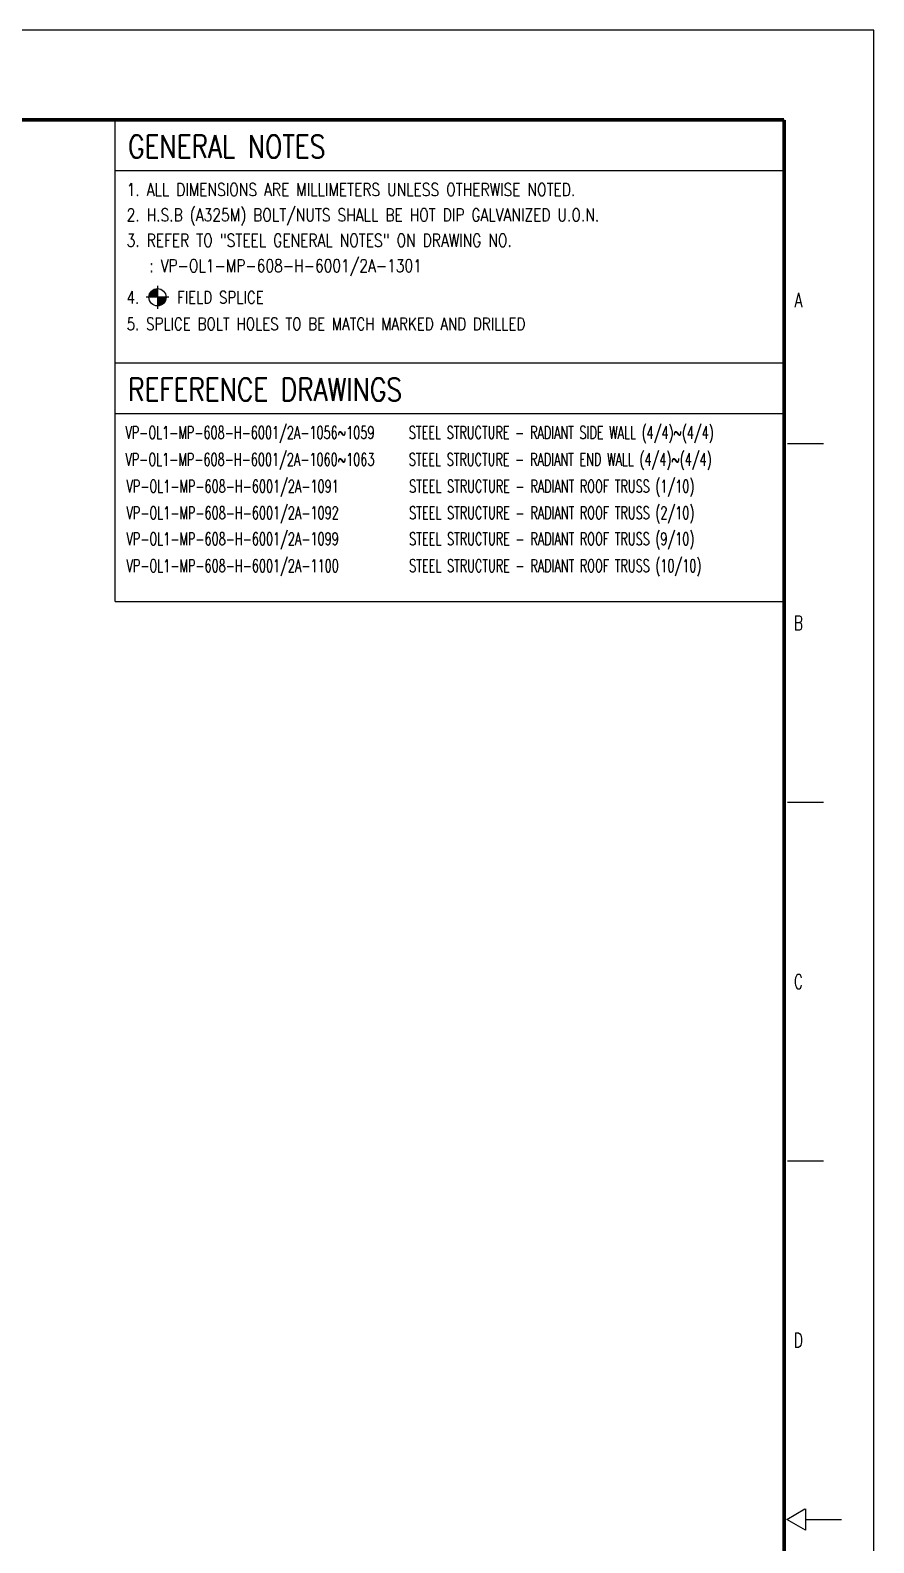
# Model space of a CAD drawing. Header units: millimetres. Extents: x 0 to 232280, y -26939 to 23794.
# Drawn here: x 189926 to 196578, y 11862 to 23794 of the extents above; entities that cross this region are included whole.
import ezdxf
from ezdxf.enums import TextEntityAlignment as Align

# ---------------------------------------------------------------- set-up
doc = ezdxf.new("R2010")
doc.units = ezdxf.units.MM
doc.header["$LTSCALE"] = 30
for name, color, linetype in [('CON-C', 4, 'Continuous'), ('CON-G', 3, 'Continuous'), ('CON-W', 7, 'Continuous'), ('CON-Y', 2, 'Continuous'), ('TXT-C', 4, 'Continuous'), ('TXT-Y', 2, 'Continuous')]:
    doc.layers.add(name, color=color, linetype=linetype)
doc.styles.add('ROMANS', font='ROMANS.shx', dxfattribs={"width": 0.8})
doc.styles.add('SIMPLEX', font='simplex.shx', dxfattribs={"width": 0.8})

# ---------------------------------------------------------------- blocks, each defined once
blk = doc.blocks.new('TITLE')
at = {"color": 7}
for p, q in [((841, 594.85), (0, 594.85)), ((841, 0), (841, 594.85)), ((824.02, 513.34), (831.1, 513.34)), ((824.02, 442.6), (831.1, 442.6)), ((824.02, 371.87), (831.1, 371.87)), ((823.88, 301.14), (827.42, 303.26)), ((827.56, 303.26), (827.56, 299.02)), ((827.56, 299.02), (823.88, 301.14)), ((827.56, 301.14), (834.63, 301.14))]:
    blk.add_line(p, q, dxfattribs=at)
at = {"color": 7, "const_width": 0.707}
for points in [[(823.32, 577.17), (27.94, 577.17)], [(823.32, 17.33), (823.32, 577.17)]]:
    blk.add_lwpolyline(points, dxfattribs=at)
at = {"color": 7, "style": 'ROMANS', "width": 0.7}
for s, p in [('A', (826.15, 541.63)), ('B', (826.15, 477.97)), ('C', (826.15, 407.24)), ('D', (826.15, 336.51))]:
    blk.add_text(s, height=2.83, dxfattribs=at).set_placement(p, align=Align.MIDDLE)
blk = doc.blocks.new('A$C35816DBB')
at = {"layer": 'CON-G'}
h = blk.add_hatch(color=256, dxfattribs=at)
edge = h.paths.add_edge_path()
edge.add_arc((0, 0), 1.75, 90, 180)
edge.add_line((-1.75, 0), (0, 0))
edge.add_line((0, 0), (0, 1.75))
h = blk.add_hatch(color=256, dxfattribs=at)
edge = h.paths.add_edge_path()
edge.add_line((0, 0), (0, -1.75))
edge.add_arc((0, 0), 1.75, 270, 360)
edge.add_line((1.75, 0), (0, 0))
at = {"layer": 'CON-W'}
for p, q in [((2.33, 0), (-2.33, 0)), ((0, 2.33), (0, -2.33))]:
    blk.add_line(p, q, dxfattribs=at)
blk.add_circle((0, 0), 1.75, dxfattribs=at)
at = {"layer": 'CON-Y', "style": 'SIMPLEX', "width": 0.8}
blk.add_attdef('F.S.', (3.19, 1), '', height=2.5, dxfattribs=at)

msp = doc.modelspace()

# ---------------------------------------------------------------- linework, layer by layer
at = {"layer": 'CON-C'}
for p, q in [((190594.49, 19869.77), (190594.49, 23086.83)), ((195870.74, 23086.83), (190594.49, 23086.83)), ((190594.49, 19287.71), (190594.49, 23086.83)), ((190594.49, 22686.83), (195870.74, 22686.83)), ((190594.49, 21170.33), (195870.74, 21170.33)), ((190594.49, 20770.33), (195870.74, 20770.33)), ((190594.49, 19287.71), (195870.74, 19287.71))]:
    msp.add_line(p, q, dxfattribs=at)

# ---------------------------------------------------------------- block references
at = {"linetype": 'ByBlock', "xscale": 39.99999999599994, "yscale": 39.99999999599994, "zscale": 39.99999999599994}
msp.add_blockref('TITLE', (162938.05, 0), dxfattribs=at)
at = {"layer": 'CON-W', "xscale": 38.85714285713621, "yscale": 38.85714285713621, "zscale": 38.85714285713621}
msp.add_blockref('A$C35816DBB', (190929.09, 21687.8), dxfattribs=at)

# ---------------------------------------------------------------- texts
at = {"layer": 'TXT-C', "style": 'SIMPLEX', "width": 0.8}
for s, p in [('GENERAL NOTES', (190697.94, 22786.83)), ('REFERENCE DRAWINGS', (190697.94, 20870.33))]:
    msp.add_text(s, height=180, dxfattribs=at).set_placement(p)
at = {"layer": 'TXT-Y', "style": 'SIMPLEX'}
for s, height, width, p in [('1. ALL DIMENSIONS ARE MILLIMETERS UNLESS OTHERWISE NOTED.', 100, 0.8, (190685.83, 22486.83)), ('2. H.S.B (A325M) BOLT/NUTS SHALL BE HOT DIP GALVANIZED U.O.N.', 100, 0.8, (190685.83, 22286.83)), ('3. REFER TO "STEEL GENERAL NOTES" ON DRAWING NO. ', 100, 0.8, (190685.83, 22086.83)), ('   : VP-OL1-MP-608-H-6001/2A-1301', 100, 0.8, (190685.83, 21886.83)), ('4.     FIELD SPLICE', 97.1429, 0.8, (190685.83, 21638.07)), ('5. SPLICE BOLT HOLES TO BE MATCH MARKED AND DRILLED', 97.1429, 0.8, (190685.83, 21429.01)), ('VP-OL1-MP-608-H-6001/2A-1056~1059', 100, 0.65, (190676.23, 20570.33)), ('STEEL STRUCTURE - RADIANT SIDE WALL (4/4)~(4/4)', 100, 0.65, (192911.7, 20570.33)), ('VP-OL1-MP-608-H-6001/2A-1060~1063', 100, 0.65, (190676.23, 20358.53)), ('STEEL STRUCTURE - RADIANT END WALL (4/4)~(4/4)', 100, 0.65, (192911.7, 20358.53)), ('VP-OL1-MP-608-H-6001/2A-1091', 100, 0.65, (190684.49, 20146.72)), ('STEEL STRUCTURE - RADIANT ROOF TRUSS (1/10) ', 100, 0.65, (192914.46, 20146.72)), ('VP-OL1-MP-608-H-6001/2A-1092', 100, 0.65, (190684.49, 19937.24)), ('STEEL STRUCTURE - RADIANT ROOF TRUSS (2/10) ', 100, 0.65, (192914.46, 19937.24)), ('VP-OL1-MP-608-H-6001/2A-1099', 100, 0.65, (190684.49, 19731.96)), ('STEEL STRUCTURE - RADIANT ROOF TRUSS (9/10) ', 100, 0.65, (192914.46, 19731.96)), ('VP-OL1-MP-608-H-6001/2A-1100', 100, 0.65, (190684.49, 19520.15)), ('STEEL STRUCTURE - RADIANT ROOF TRUSS (10/10) ', 100, 0.65, (192914.46, 19520.15))]:
    msp.add_text(s, height=height, dxfattribs=dict(at, width=width)).set_placement(p)

doc.saveas('drawing.dxf')
